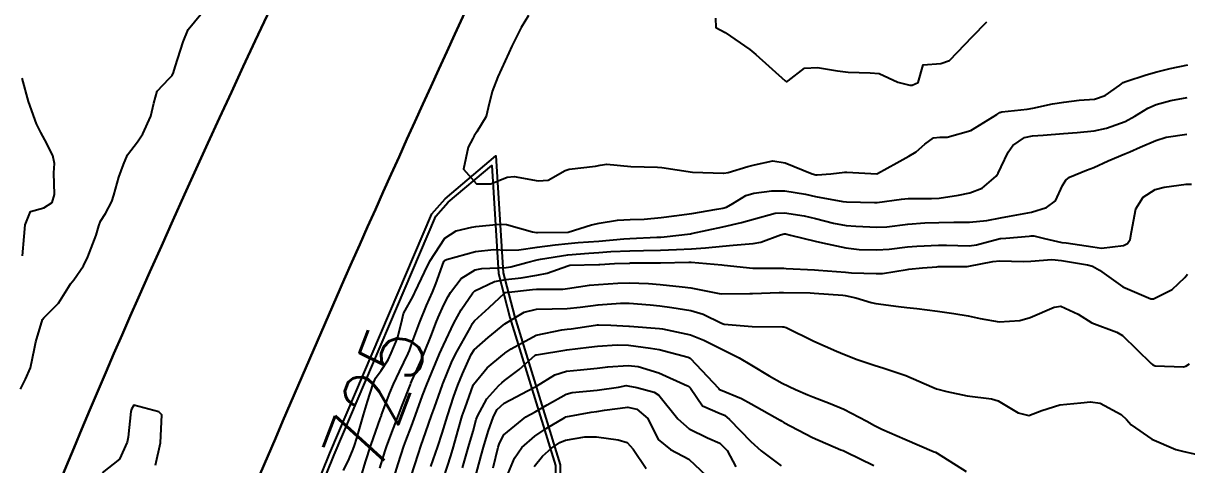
# Model space of a CAD drawing. Header units: metres. Extents: x 318500 to 325275, y 7408834 to 7428799.
# Drawn here: x 322036.6 to 322112.1, y 7417375.5 to 7417404.1 of the extents above; entities that cross this region are included whole.
import ezdxf
from ezdxf.enums import TextEntityAlignment as Align

# ---------------------------------------------------------------- set-up
doc = ezdxf.new("R2010")
doc.units = ezdxf.units.M
doc.header["$MEASUREMENT"] = 0
for name, color, linetype in [('Canaleta de Drenagem', 151, 'Continuous'), ('Cotas', 45, 'Continuous'), ('Curvas de Nivel 1m', 11, 'Continuous'), ('Curvas de Nivel 5m', 15, 'Continuous'), ('Linha Férrea', 20, 'Continuous')]:
    doc.layers.add(name, color=color, linetype=linetype)
doc.styles.add('Style-STANDARD', font='STANDARD.shx')

msp = doc.modelspace()

# ---------------------------------------------------------------- linework, layer by layer
at = {"layer": 'Canaleta de Drenagem'}
for points in [[(322063.985, 7417392.729), (322067.28, 7417395.516), (322067.754, 7417387.94), (322068.482, 7417385.132), (322071.457, 7417375.503), (322071.38, 7417366.949), (322070.863, 7417363.225), (322068.825, 7417356.038), (322065.388, 7417349.917), (322062.125, 7417345.429), (322052.653, 7417331.75), (322046.46, 7417321.187), (322040.317, 7417307.77), (322034.243, 7417290.874), (322029.639, 7417269.193), (322021.811, 7417265.591), (322029.051, 7417293.425), (322034.127, 7417313.447), (322037.121, 7417324.249), (322040.829, 7417336.143), (322048.197, 7417354.742), (322052.853, 7417367.157), (322056.524, 7417376.248), (322063.124, 7417391.77)], [(322064.195, 7417392.514), (322067.018, 7417394.901), (322067.456, 7417387.893), (322068.194, 7417385.05), (322071.157, 7417375.459), (322071.081, 7417366.971), (322070.568, 7417363.287), (322068.546, 7417356.154), (322065.135, 7417350.079), (322061.88, 7417345.602), (322052.4, 7417331.912), (322046.193, 7417321.325), (322040.039, 7417307.883), (322033.954, 7417290.957), (322029.377, 7417269.402), (322022.261, 7417266.128), (322029.342, 7417293.351), (322034.417, 7417313.37), (322037.409, 7417324.165), (322041.112, 7417336.043), (322048.477, 7417354.634), (322053.133, 7417367.048), (322056.801, 7417376.134), (322063.381, 7417391.606)]]:
    msp.add_lwpolyline(points, close=True, dxfattribs=at)
at = {"layer": 'Curvas de Nivel 1m', "flags": 128}
for points, elevation in [([(322036.47, 7417380.404), (322036.791, 7417381.04), (322037.104, 7417381.784), (322037.362, 7417383.035), (322037.448, 7417383.46), (322037.889, 7417384.918), (322037.972, 7417385.029), (322038.935, 7417385.984), (322039.572, 7417387.005), (322039.703, 7417387.224), (322039.927, 7417387.496), (322040.539, 7417388.393), (322040.828, 7417388.987), (322041.368, 7417390.383), (322041.534, 7417390.977), (322041.651, 7417391.298), (322041.982, 7417391.78), (322042.393, 7417392.567), (322042.509, 7417392.965), (322042.847, 7417394.132), (322043.136, 7417394.959), (322043.405, 7417395.588), (322044.045, 7417396.424), (322044.398, 7417396.945), (322044.914, 7417398.09), (322045.107, 7417398.935), (322045.319, 7417399.704), (322046.104, 7417400.535), (322046.297, 7417400.727), (322046.381, 7417400.916), (322046.499, 7417401.3), (322047.009, 7417402.907), (322047.335, 7417403.71), (322048.157, 7417404.71)], 724), ([(322069.403, 7417404.611), (322068.93, 7417403.837), (322068.325, 7417402.627), (322068.126, 7417402.208), (322067.414, 7417400.637), (322067.044, 7417399.692), (322066.778, 7417398.643), (322066.643, 7417398.073), (322066.056, 7417397.073), (322065.879, 7417396.826), (322065.787, 7417396.654), (322065.476, 7417396.09), (322065.189, 7417394.663), (322066.016, 7417393.699), (322066.953, 7417393.704), (322068.023, 7417394.149), (322068.462, 7417394.184), (322070.02, 7417393.902), (322070.674, 7417393.936), (322071.774, 7417394.574), (322072.031, 7417394.653), (322073.734, 7417394.852), (322074.034, 7417394.917), (322074.478, 7417394.987), (322076.033, 7417394.839), (322077.756, 7417394.779), (322078.034, 7417394.775), (322080.03, 7417394.47), (322082.029, 7417394.399), (322082.066, 7417394.404), (322082.334, 7417394.437), (322083.624, 7417394.837), (322084.038, 7417394.947), (322085.244, 7417395.2), (322086.04, 7417395.063), (322087.775, 7417394.364), (322088.029, 7417394.29), (322088.105, 7417394.283), (322088.992, 7417394.35), (322089.905, 7417394.469), (322090.032, 7417394.473), (322091.981, 7417394.361), (322092.031, 7417394.371), (322093.266, 7417395.067), (322094.048, 7417395.509), (322094.535, 7417395.793), (322095.094, 7417396.27), (322095.648, 7417396.681), (322096.065, 7417396.728), (322096.539, 7417396.727), (322098.069, 7417397.176), (322099.765, 7417398.205), (322099.948, 7417398.336), (322100.083, 7417398.384), (322101.716, 7417398.553), (322102.087, 7417398.618), (322103.369, 7417398.883), (322104.093, 7417399.009), (322105.098, 7417399.132), (322106.096, 7417399.198), (322106.787, 7417399.426), (322107.722, 7417400.104), (322107.945, 7417400.269), (322108.114, 7417400.344), (322109.437, 7417400.764), (322110.123, 7417400.964), (322110.997, 7417401.187), (322112.131, 7417401.429)], 724), ([(322081.514, 7417404.45), (322081.542, 7417403.837), (322082.151, 7417403.52), (322083.749, 7417402.424), (322084.135, 7417402.083), (322086.035, 7417400.391), (322086.109, 7417400.344), (322086.16, 7417400.339), (322086.23, 7417400.388), (322087.284, 7417401.211), (322088.123, 7417401.244), (322089.431, 7417401.036), (322090.119, 7417400.943), (322091.543, 7417400.894), (322092.118, 7417400.864), (322093.349, 7417400.291), (322094.107, 7417400.111), (322094.272, 7417400.114), (322094.665, 7417400.274), (322094.981, 7417401.418), (322096.129, 7417401.51), (322096.688, 7417401.696), (322097.203, 7417402.244), (322098.15, 7417403.239), (322099.114, 7417404.216)], 723), ([(322036.604, 7417389.043), (322036.705, 7417390.3), (322036.758, 7417391.042), (322037.11, 7417391.912), (322037.987, 7417392.16), (322038.519, 7417392.495), (322038.66, 7417393.02), (322038.628, 7417394.414), (322038.669, 7417395.02), (322038.566, 7417395.553), (322038.045, 7417396.568), (322037.788, 7417397.033), (322037.5, 7417397.594), (322036.977, 7417399.041), (322036.58, 7417400.568)], 723), ([(322058.544, 7417374.748), (322058.83, 7417375.689), (322059.173, 7417376.739), (322059.808, 7417378.546), (322059.859, 7417378.68), (322059.877, 7417378.729), (322060.401, 7417380.155), (322060.636, 7417380.722), (322061.031, 7417381.54), (322061.593, 7417382.713), (322061.675, 7417382.909), (322061.878, 7417383.492), (322062.324, 7417384.703), (322062.78, 7417385.824), (322063.171, 7417386.691), (322063.394, 7417387.222), (322063.911, 7417388.681), (322063.951, 7417388.741), (322064.079, 7417388.806), (322065.957, 7417389.331), (322067.146, 7417389.45), (322067.958, 7417389.415), (322068.777, 7417389.437), (322069.96, 7417389.6), (322071.123, 7417389.744), (322071.963, 7417389.839), (322072.626, 7417389.901), (322073.965, 7417390.002), (322075.587, 7417390.146), (322075.967, 7417390.172), (322077.726, 7417390.244), (322077.976, 7417390.248), (322078.201, 7417390.263), (322079.906, 7417390.471), (322079.97, 7417390.48), (322081.985, 7417390.923), (322083.213, 7417391.203), (322083.99, 7417391.428), (322085.395, 7417391.8), (322085.994, 7417391.836), (322087.257, 7417391.635), (322087.991, 7417391.46), (322089.17, 7417391.167), (322089.987, 7417391.015), (322090.609, 7417390.954), (322091.986, 7417390.891), (322092.617, 7417390.931), (322093.988, 7417391.104), (322095.084, 7417391.174), (322095.989, 7417391.203), (322096.966, 7417391.222), (322097.99, 7417391.224), (322099.111, 7417391.333), (322099.993, 7417391.504), (322100.58, 7417391.608), (322101.997, 7417391.874), (322102.978, 7417392.165), (322103.551, 7417392.613), (322104.022, 7417393.606), (322104.219, 7417393.955), (322104.464, 7417394.143), (322105.568, 7417394.596), (322106.04, 7417394.776), (322106.966, 7417395.191), (322108.053, 7417395.647), (322108.373, 7417395.777), (322109.045, 7417396.085), (322110.064, 7417396.516), (322110.741, 7417396.734), (322112.069, 7417396.928)], 726), ([(322059.768, 7417375.286), (322060.108, 7417376.404), (322060.218, 7417376.726), (322060.65, 7417377.873), (322060.971, 7417378.718), (322061.202, 7417379.333), (322061.741, 7417380.711), (322061.773, 7417380.778), (322061.843, 7417380.933), (322062.396, 7417382.168), (322062.621, 7417382.699), (322063.101, 7417383.911), (322063.398, 7417384.687), (322063.541, 7417385.04), (322063.908, 7417385.86), (322064.19, 7417386.402), (322064.336, 7417386.674), (322065.027, 7417387.57), (322065.942, 7417388.135), (322066.361, 7417388.229), (322067.945, 7417388.293), (322068.242, 7417388.33), (322069.279, 7417388.61), (322069.952, 7417388.779), (322070.182, 7417388.826), (322071.955, 7417389.109), (322073.3, 7417389.213), (322073.957, 7417389.255), (322074.731, 7417389.312), (322075.959, 7417389.374), (322076.855, 7417389.398), (322077.964, 7417389.413), (322078.987, 7417389.458), (322079.966, 7417389.506), (322080.873, 7417389.55), (322081.968, 7417389.664), (322082.673, 7417389.726), (322083.971, 7417389.833), (322084.458, 7417389.928), (322085.728, 7417390.394), (322085.981, 7417390.463), (322086.053, 7417390.461), (322086.382, 7417390.384), (322087.975, 7417389.995), (322088.447, 7417389.881), (322089.968, 7417389.556), (322090.837, 7417389.457), (322091.967, 7417389.431), (322092.784, 7417389.481), (322093.97, 7417389.619), (322094.579, 7417389.666), (322095.972, 7417389.736), (322096.495, 7417389.729), (322097.972, 7417389.686), (322098.448, 7417389.748), (322099.98, 7417390.167), (322100.008, 7417390.171), (322100.334, 7417390.196), (322101.849, 7417390.314), (322101.982, 7417390.335), (322102.145, 7417390.341), (322102.838, 7417390.167), (322103.976, 7417389.915), (322104.241, 7417389.881), (322105.973, 7417389.621), (322106.543, 7417389.543), (322107.974, 7417389.707), (322108.235, 7417389.837), (322108.396, 7417390.094), (322108.489, 7417390.596), (322108.768, 7417392.088), (322109.24, 7417392.853), (322110.019, 7417393.336), (322110.596, 7417393.487), (322112.025, 7417393.694), (322112.374, 7417393.687)], 727), ([(322060.686, 7417374.721), (322060.94, 7417375.551), (322061.324, 7417376.715), (322061.446, 7417377.06), (322061.803, 7417378.004), (322062.061, 7417378.706), (322062.531, 7417379.998), (322062.796, 7417380.696), (322063.105, 7417381.438), (322063.628, 7417382.684), (322063.876, 7417383.253), (322064.548, 7417384.67), (322065.031, 7417385.536), (322065.794, 7417386.652), (322065.853, 7417386.719), (322065.922, 7417386.769), (322067.199, 7417387.37), (322067.933, 7417387.5), (322068.93, 7417387.62), (322069.938, 7417387.795), (322070.602, 7417387.928), (322071.948, 7417388.404), (322072.083, 7417388.433), (322073.949, 7417388.476), (322074.021, 7417388.477), (322074.963, 7417388.535), (322075.951, 7417388.577), (322076.011, 7417388.579), (322077.951, 7417388.579), (322079.798, 7417388.625), (322079.952, 7417388.622), (322081.94, 7417388.451), (322082.086, 7417388.438), (322083.948, 7417388.243), (322084.122, 7417388.234), (322085.948, 7417388.232), (322086.109, 7417388.227), (322087.947, 7417388.134), (322088.189, 7417388.115), (322089.944, 7417387.973), (322090.336, 7417387.943), (322091.944, 7417387.887), (322092.344, 7417387.904), (322093.948, 7417388.161), (322094.051, 7417388.176), (322094.948, 7417388.27), (322095.874, 7417388.338), (322095.951, 7417388.342), (322097.831, 7417388.352), (322097.952, 7417388.364), (322099.498, 7417388.666), (322099.958, 7417388.716), (322101.47, 7417388.673), (322101.958, 7417388.692), (322103.312, 7417388.807), (322103.959, 7417388.746), (322105.629, 7417388.451), (322105.954, 7417388.365), (322106.422, 7417388.115), (322107.934, 7417387.033), (322109.733, 7417386.263), (322109.923, 7417386.255), (322111.119, 7417386.865), (322111.944, 7417387.63), (322112.123, 7417387.863)], 728), ([(322061.768, 7417374.702), (322062.257, 7417376.229), (322062.415, 7417376.701), (322062.733, 7417377.629), (322063.109, 7417378.691), (322063.296, 7417379.21), (322063.811, 7417380.68), (322063.819, 7417380.702), (322063.841, 7417380.754), (322064.409, 7417382.125), (322064.671, 7417382.668), (322065.637, 7417384.404), (322065.77, 7417384.652), (322065.812, 7417384.73), (322065.893, 7417384.826), (322066.847, 7417385.7), (322067.848, 7417386.631), (322067.893, 7417386.657), (322067.92, 7417386.663), (322069.662, 7417386.866), (322069.924, 7417386.885), (322071.612, 7417386.887), (322071.925, 7417386.918), (322073.341, 7417387.144), (322073.93, 7417387.194), (322075.187, 7417387.276), (322075.932, 7417387.296), (322077.181, 7417387.252), (322077.931, 7417387.194), (322079.363, 7417387.041), (322079.927, 7417386.968), (322081.761, 7417386.604), (322081.922, 7417386.586), (322083.735, 7417386.601), (322083.923, 7417386.603), (322085.651, 7417386.666), (322085.924, 7417386.669), (322087.648, 7417386.64), (322087.924, 7417386.63), (322089.763, 7417386.501), (322089.922, 7417386.481), (322090.608, 7417386.33), (322091.62, 7417386.016), (322091.916, 7417385.945), (322093.375, 7417385.748), (322093.914, 7417385.692), (322094.562, 7417385.625), (322095.912, 7417385.445), (322096.962, 7417385.296), (322097.909, 7417385.152), (322098.675, 7417384.986), (322099.906, 7417384.76), (322101.25, 7417384.843), (322101.909, 7417385.055), (322103.463, 7417385.705), (322103.916, 7417385.772), (322105.036, 7417385.258), (322105.906, 7417384.705), (322107.542, 7417384.104), (322107.897, 7417383.873), (322109.751, 7417382.072), (322109.868, 7417381.969), (322110.015, 7417381.921), (322111.867, 7417381.855), (322112.017, 7417381.889), (322112.253, 7417382.036)], 729), ([(322063.899, 7417374.678), (322064.365, 7417376.088), (322064.542, 7417376.669), (322064.824, 7417377.688), (322065.103, 7417378.661), (322065.28, 7417379.196), (322065.811, 7417380.65), (322065.819, 7417380.672), (322065.841, 7417380.712), (322066.727, 7417381.772), (322067.728, 7417382.631), (322067.809, 7417382.692), (322067.871, 7417382.738), (322068.263, 7417383.014), (322069.883, 7417383.891), (322071.562, 7417384.242), (322071.896, 7417384.278), (322072.153, 7417384.311), (322073.745, 7417384.552), (322073.876, 7417384.574), (322073.9, 7417384.575), (322073.929, 7417384.578), (322074.741, 7417384.537), (322075.899, 7417384.483), (322075.942, 7417384.477), (322077.898, 7417384.326), (322078.085, 7417384.3), (322079.892, 7417383.928), (322080.757, 7417383.586), (322081.879, 7417383.023), (322083.063, 7417382.422), (322083.863, 7417381.948), (322084.997, 7417381.255), (322085.846, 7417380.793), (322086.695, 7417380.377), (322087.505, 7417380.033), (322087.835, 7417379.901), (322088.962, 7417379.474), (322089.828, 7417379.102), (322091.331, 7417378.315), (322091.816, 7417378.045), (322092.302, 7417377.813), (322093.803, 7417377.155), (322095.694, 7417376.348), (322095.791, 7417376.307), (322095.89, 7417376.249), (322097.772, 7417375.055)], 731), ([(322065.127, 7417375.303), (322065.516, 7417376.654), (322065.8, 7417377.683), (322066.012, 7417378.444), (322066.082, 7417378.647), (322066.686, 7417379.783), (322067.47, 7417380.634), (322067.664, 7417380.811), (322067.845, 7417380.959), (322068.798, 7417381.674), (322069.834, 7417382.601), (322069.87, 7417382.624), (322069.905, 7417382.634), (322071.876, 7417382.943), (322073.316, 7417383.118), (322073.879, 7417383.177), (322075.138, 7417383.274), (322075.881, 7417383.246), (322077.31, 7417383.067), (322077.877, 7417382.965), (322079.75, 7417382.471), (322079.869, 7417382.401), (322081.726, 7417380.442), (322081.784, 7417380.386), (322081.839, 7417380.356), (322083.215, 7417379.801), (322083.83, 7417379.458), (322085.713, 7417378.391), (322085.819, 7417378.33), (322085.958, 7417378.248), (322087.804, 7417377.269), (322089.649, 7417376.475), (322089.791, 7417376.415), (322089.972, 7417376.328), (322091.777, 7417375.46)], 732), ([(322065.937, 7417374.648), (322066.336, 7417376.09), (322066.483, 7417376.643), (322066.779, 7417377.661), (322067.118, 7417378.637), (322067.366, 7417379.085), (322067.823, 7417379.482), (322069.743, 7417380.506), (322069.84, 7417380.556), (322069.913, 7417380.599), (322071.098, 7417381.334), (322071.855, 7417381.558), (322072.771, 7417381.647), (322073.858, 7417381.763), (322074.545, 7417381.855), (322075.861, 7417381.931), (322076.508, 7417381.863), (322077.855, 7417381.466), (322079.698, 7417380.616), (322079.841, 7417380.53), (322079.892, 7417380.469), (322080.681, 7417379.31), (322081.824, 7417378.815), (322082.094, 7417378.707), (322082.42, 7417378.431), (322083.799, 7417377.009), (322084.475, 7417376.403), (322085.776, 7417375.438)], 733), ([(322067.099, 7417375.307), (322067.438, 7417376.634), (322067.521, 7417376.905), (322067.798, 7417377.45), (322069.221, 7417378.609), (322069.823, 7417378.932), (322070.616, 7417379.377), (322071.835, 7417380.069), (322072.222, 7417380.18), (322073.838, 7417380.325), (322075.221, 7417380.529), (322075.736, 7417380.627), (322075.842, 7417380.626), (322076.41, 7417380.511), (322077.547, 7417380.205), (322077.835, 7417380.001), (322079.081, 7417378.477), (322079.81, 7417377.831), (322081.007, 7417377.247), (322081.797, 7417376.902), (322082.272, 7417376.433), (322082.839, 7417375.359)], 734), ([(322045.221, 7417375.475), (322045.545, 7417376.924), (322045.626, 7417378.74), (322045.436, 7417378.926), (322043.816, 7417379.355), (322043.65, 7417379.114), (322043.616, 7417378.952), (322043.449, 7417377.298), (322043.389, 7417376.954), (322042.877, 7417375.855), (322041.76, 7417374.97)], 724), ([(322069.772, 7417375.378), (322070.313, 7417376.061), (322070.887, 7417376.584), (322071.426, 7417376.946), (322071.798, 7417377.102), (322073.04, 7417377.319), (322073.802, 7417377.318), (322075.207, 7417377.121), (322075.796, 7417376.947), (322076.178, 7417376.514), (322077.019, 7417375.254)], 736)]:
    msp.add_lwpolyline(points, dxfattribs=dict(at, elevation=elevation))
at = {"layer": 'Curvas de Nivel 5m', "flags": 128}
for points, elevation in [([(322057.394, 7417375.138), (322057.777, 7417375.89), (322058.034, 7417376.509), (322058.118, 7417376.755), (322058.27, 7417377.228), (322058.71, 7417378.746), (322058.969, 7417379.597), (322059.327, 7417380.738), (322059.474, 7417381.108), (322059.853, 7417381.603), (322060.293, 7417382.296), (322060.496, 7417382.724), (322060.894, 7417383.706), (322061.158, 7417384.717), (322061.3, 7417385.314), (322061.916, 7417386.438), (322062.012, 7417386.616), (322062.054, 7417386.708), (322062.663, 7417387.975), (322063.006, 7417388.694), (322063.965, 7417390.186), (322064.71, 7417390.669), (322065.728, 7417390.899), (322065.974, 7417390.945), (322067.515, 7417391.096), (322067.977, 7417391.076), (322069.645, 7417390.605), (322069.92, 7417390.552), (322069.969, 7417390.549), (322071.97, 7417390.57), (322073.488, 7417391.044), (322073.979, 7417391.152), (322075.162, 7417391.353), (322075.983, 7417391.406), (322076.899, 7417391.421), (322077.99, 7417391.524), (322078.837, 7417391.636), (322079.993, 7417391.787), (322081.613, 7417392.062), (322081.997, 7417392.138), (322082.232, 7417392.204), (322082.647, 7417392.434), (322083.479, 7417392.955), (322084.01, 7417393.1), (322085.166, 7417393.25), (322086.013, 7417393.263), (322087.344, 7417393.036), (322088.008, 7417392.889), (322089.784, 7417392.561), (322090.003, 7417392.536), (322091.817, 7417392.498), (322092.003, 7417392.509), (322093.577, 7417392.716), (322094.007, 7417392.752), (322095.518, 7417392.754), (322096.008, 7417392.779), (322097.273, 7417392.979), (322098.014, 7417393.131), (322098.809, 7417393.428), (322099.705, 7417394.205), (322099.833, 7417394.403), (322100.039, 7417394.81), (322100.498, 7417395.751), (322100.798, 7417396.193), (322101.548, 7417396.702), (322102.066, 7417396.818), (322102.762, 7417396.865), (322104.068, 7417396.967), (322104.975, 7417397.043), (322106.07, 7417397.154), (322106.863, 7417397.321), (322108.077, 7417397.758), (322108.707, 7417398.091), (322109.545, 7417398.622), (322110.092, 7417398.85), (322111.047, 7417399.104), (322112.099, 7417399.294)], 725), ([(322063.066, 7417375.395), (322063.523, 7417376.684), (322063.799, 7417377.539), (322064.144, 7417378.675), (322064.553, 7417379.946), (322064.818, 7417380.665), (322065.115, 7417381.397), (322065.669, 7417382.653), (322065.873, 7417382.95), (322066.784, 7417383.738), (322067.868, 7417384.63), (322069.124, 7417385.39), (322069.905, 7417385.588), (322070.922, 7417385.601), (322071.911, 7417385.626), (322072.754, 7417385.719), (322073.913, 7417385.864), (322075.356, 7417385.97), (322075.914, 7417385.964), (322077.273, 7417385.859), (322077.913, 7417385.8), (322078.694, 7417385.7), (322079.91, 7417385.5), (322080.711, 7417385.261), (322081.902, 7417384.67), (322082.076, 7417384.612), (322083.901, 7417384.469), (322085.854, 7417384.437), (322085.9, 7417384.436), (322085.945, 7417384.434), (322086.096, 7417384.387), (322087.887, 7417383.516), (322089.354, 7417382.862), (322089.875, 7417382.645), (322090.692, 7417382.322), (322091.864, 7417381.934), (322092.375, 7417381.79), (322093.855, 7417381.292), (322095.552, 7417380.547), (322095.843, 7417380.428), (322096.526, 7417380.243), (322097.837, 7417379.965), (322099.406, 7417379.776), (322099.834, 7417379.64), (322101.149, 7417378.865), (322101.825, 7417378.691), (322102.678, 7417379.017), (322103.832, 7417379.39), (322105.212, 7417379.508), (322105.835, 7417379.586), (322106.453, 7417379.495), (322107.827, 7417378.761), (322108.152, 7417378.424), (322108.472, 7417378.09), (322109.806, 7417377.159), (322111.356, 7417376.488), (322111.795, 7417376.377), (322113.305, 7417376.025)], 730), ([(322067.953, 7417374.627), (322068.482, 7417375.917), (322068.962, 7417376.612), (322069.801, 7417377.344), (322070.547, 7417377.851), (322071.744, 7417378.571), (322071.82, 7417378.6), (322073.464, 7417378.913), (322073.824, 7417378.962), (322074.325, 7417379.042), (322075.827, 7417379.234), (322076.429, 7417379.114), (322077.127, 7417378.5), (322077.8, 7417377.142), (322078.604, 7417376.482), (322079.781, 7417375.871), (322081.3, 7417374.447)], 735)]:
    msp.add_lwpolyline(points, dxfattribs=dict(at, elevation=elevation))
at = {"layer": 'Linha Férrea'}
for points in [[(322233.98, 7417737.989, -0.002223), (322154.866, 7417593.007), (322102.879, 7417500.142, 0.00265), (322097.399, 7417490.348, 0.027781), (322044.112, 7417386.338, 0.035735), (322015.66, 7417306.723, 0.016271), (322001.828, 7417250.433, 0.006444), (321990.249, 7417191.796, 0.008188), (321970.289, 7417080.675, -0.005901), (321965.681, 7417056.143, -0.019111), (321940.898, 7416966.466, -0.001899), (321910.164, 7416869.782), (321854.126, 7416687.426), (321842.522, 7416650.588), (321798.977, 7416497.536), (321750.599, 7416346.471)], [(321750.599, 7416346.471), (321798.977, 7416497.536), (321842.522, 7416650.588), (321854.126, 7416687.426), (321910.164, 7416869.782, 0.001899), (321940.898, 7416966.466, 0.019111), (321965.681, 7417056.143, 0.005901), (321970.289, 7417080.675, -0.008188), (321990.249, 7417191.796, -0.006444), (322001.828, 7417250.433, -0.016271), (322015.66, 7417306.723, -0.035735), (322044.112, 7417386.338, -0.027781), (322097.399, 7417490.348, -0.00265), (322102.879, 7417500.142), (322154.866, 7417593.007, 0.002223), (322233.98, 7417737.989)], [(322196.377, 7417647.065, -0.005702), (322169.668, 7417596.023), (322116.033, 7417500.08, 0.006587), (322078.7, 7417432.593, 0.020372), (322045.81, 7417359.94, 0.047465), (322007.542, 7417220.105, 0.00216), (321987.28, 7417109.247, 0.004221), (321983.531, 7417086.135), (321978.295, 7417056.212, -0.004458), (321971.581, 7417028.638, -0.003551), (321960.755, 7416990.624, -0.002117), (321921.955, 7416868.472), (321849.478, 7416633.133), (321819.637, 7416528.203), (321801.996, 7416472.124, -0.01056), (321778.562, 7416402.785, 0.003825)], [(321778.562, 7416402.785, 0.01056), (321801.996, 7416472.124), (321819.637, 7416528.203), (321849.478, 7416633.133), (321921.955, 7416868.472, 0.002117), (321960.755, 7416990.624, 0.003551), (321971.581, 7417028.638, 0.004458), (321978.295, 7417056.212), (321983.531, 7417086.135, -0.004221), (321987.28, 7417109.247, -0.00216), (322007.542, 7417220.105, -0.047465), (322045.81, 7417359.94, -0.020372), (322078.7, 7417432.593, -0.006587), (322116.033, 7417500.08), (322169.668, 7417596.023, 0.005702), (322196.377, 7417647.065, 0.006143)]]:
    msp.add_lwpolyline(points, format="xyb", dxfattribs=at)

# ---------------------------------------------------------------- texts
at = {"layer": 'Cotas', "style": 'Style-STANDARD'}
msp.add_text('725', height=4, rotation=68.91904, dxfattribs=at).set_placement((322059.465, 7417379.852, 725), align=Align.MIDDLE_CENTER)

doc.saveas('drawing.dxf')
